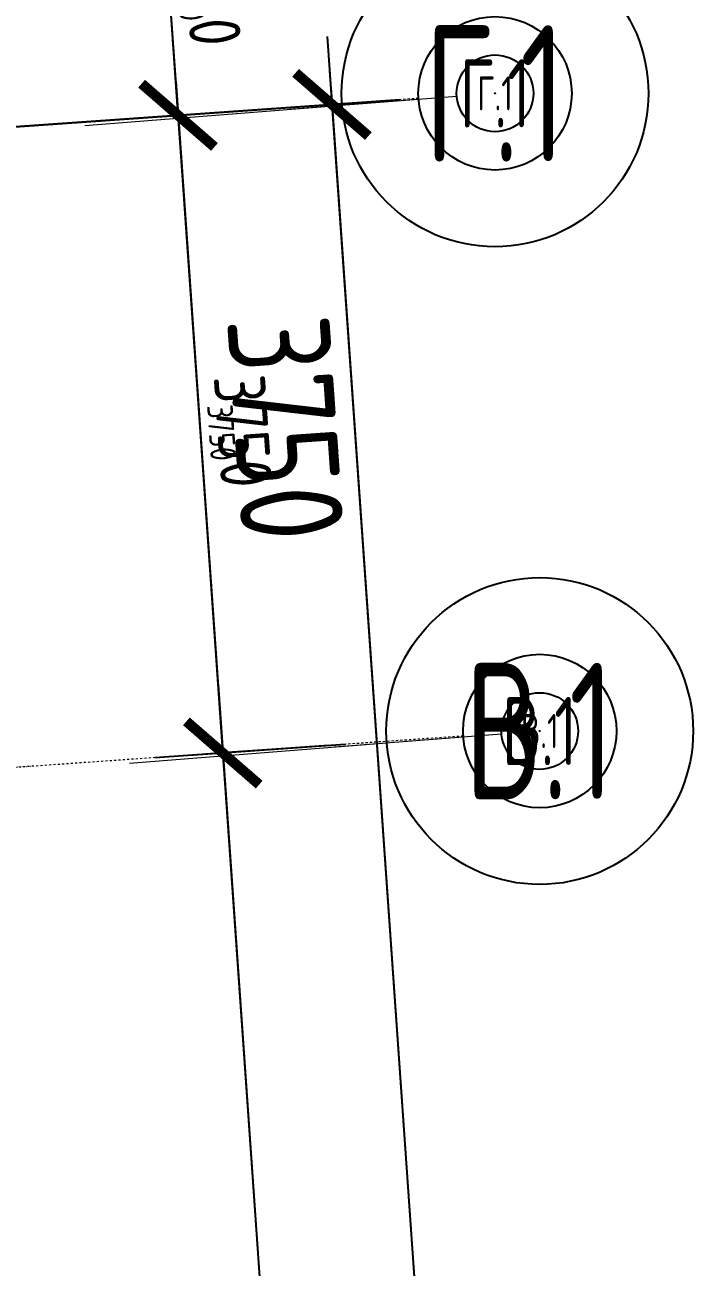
# Model space of a CAD drawing. Header units: millimetres. Extents: x -798 to 124478, y -405 to 121556.
# Drawn here: x 113852 to 117772, y 29799 to 37086 of the extents above; entities that cross this region are included whole.
import ezdxf
from ezdxf.enums import TextEntityAlignment as Align

# ---------------------------------------------------------------- set-up
doc = ezdxf.new("R2010")
doc.units = ezdxf.units.MM
doc.linetypes.add('CENTER', pattern=[2, 1.25, -0.25, 0.25, -0.25])
doc.linetypes.add('Strichpunkt', pattern=[25.4, 12.7, -6.35, 0, -6.35])
for name, color, linetype in [('1', 7, 'Continuous'), ('1 @ 0.1', 7, 'Continuous'), ('1 @ 0.15', 7, 'Continuous'), ('1 @ 0.2', 7, 'Continuous'), ('1 @ 100', 7, 'Continuous'), ('1 @ 200', 7, 'Continuous'), ('1 @ 50', 7, 'Continuous'), ('A-DIM', 4, 'Continuous'), ('A-DIM @ 0.1', 4, 'Continuous'), ('A-DIM @ 0.15', 4, 'Continuous'), ('A-DIM @ 0.2', 4, 'Continuous'), ('A-DIM @ 100', 4, 'Continuous'), ('A-DIM @ 200', 4, 'Continuous'), ('A-DIM @ 50', 4, 'Continuous')]:
    doc.layers.add(name, color=color, linetype=linetype)
doc.layers.add('A-AXES', color=40, linetype='CENTER', lineweight=5)
doc.styles.add('Arch-Dim', font='romans.shx', dxfattribs={"width": 0.75})
doc.dimstyles.new('Масштабируемый', dxfattribs={"dimscale": 100, "dimtxt": 3, "dimasz": 2, "dimexe": 2, "dimexo": 2, "dimgap": 1, "dimtad": 1, "dimdec": 0, "dimzin": 3, "dimdsep": 46, "dimtxsty": 'Arch-Dim', "dimblk": 'ARCHTICK', "dimcen": 2.5, "dimdle": 2, "dimazin": 2, "dimtfac": 0.75, "dimtdec": 0, "dimtmove": 1, "dimatfit": 0, "dimfxl": 1, "dimtolj": 1, "dimtzin": 0, "dimarcsym": 0})

# ---------------------------------------------------------------- blocks, each defined once
blk = doc.blocks.new('_ArchTick')
at = {"color": 0, "linetype": 'ByBlock', "const_width": 0.15}
blk.add_lwpolyline([(-0.5, -0.5), (0.5, 0.5)], dxfattribs=at)
blk = doc.blocks.new('*D416')
at = {"layer": 'A-DIM', "color": 0, "lineweight": -2, "ltscale": 50, "transparency": 16777216}
for p, q in [((2274071.4, -2395671.9), (2274043.4, -2395272.9)), ((2272193.7, -2395803.6), (2274470.4, -2395643.9)), ((2274071.4, -2395671.9), (2274169.4, -2397068.5)), ((2272291.6, -2397200.2), (2274568.4, -2397040.5)), ((2274169.4, -2397068.5), (2274197.3, -2397467.5))]:
    blk.add_line(p, q, dxfattribs=at)
at = {"layer": 'Defpoints', "color": 0, "ltscale": 50, "transparency": 16777216}
for p in [(2271794.6, -2395831.6), (2274169.4, -2397068.5), (2271892.6, -2397228.1)]:
    blk.add_point(p, dxfattribs=at)
at = {"layer": 'A-DIM', "color": 0, "lineweight": -2, "ltscale": 50, "transparency": 16777216, "xscale": 400, "yscale": 400, "zscale": 400}
for p, rotation in [((2274071.4, -2395671.9), 274.0117377911428), ((2274169.4, -2397068.5), 94.0117377911428)]:
    blk.add_blockref('_ArchTick', p, dxfattribs=dict(at, rotation=rotation))
at = {"layer": 'A-DIM', "color": 0, "ltscale": 50, "transparency": 16777216, "insert": (2274455, -2394590.5), "char_height": 600, "attachment_point": 5, "rotation": 274.01174, "style": 'Arch-Dim'}
blk.add_mtext('\\A1;1400', dxfattribs=at)
blk = doc.blocks.new('*D417')
at = {"layer": 'A-DIM', "color": 0, "lineweight": -2, "ltscale": 50, "transparency": 16777216}
for p, q in [((2271794.9, -2395831.5), (2274071.7, -2395671.9)), ((2274071.4, -2395671.6), (2274169.4, -2397068.8)), ((2271892.9, -2397228.1), (2274169.7, -2397068.4))]:
    blk.add_line(p, q, dxfattribs=at)
at = {"layer": 'Defpoints', "color": 0, "ltscale": 50, "transparency": 16777216}
for p in [(2271794.6, -2395831.6), (2274169.4, -2397068.5), (2271892.6, -2397228.1)]:
    blk.add_point(p, dxfattribs=at)
at = {"layer": 'A-DIM', "color": 0, "lineweight": -2, "ltscale": 50, "transparency": 16777216, "xscale": 0.3, "yscale": 0.3, "zscale": 0.3}
for p, rotation in [((2274071.4, -2395671.9), 94.0117377911428), ((2274169.4, -2397068.5), 274.0117377911428)]:
    blk.add_blockref('_ArchTick', p, dxfattribs=dict(at, rotation=rotation))
at = {"layer": 'A-DIM', "color": 0, "ltscale": 50, "transparency": 16777216, "insert": (2274120.8, -2396370.1), "char_height": 0.45, "attachment_point": 5, "rotation": 274.01174, "style": 'Arch-Dim'}
blk.add_mtext('\\A1;1400', dxfattribs=at)
blk = doc.blocks.new('*D418')
at = {"layer": 'A-DIM', "color": 0, "lineweight": -2, "ltscale": 50, "transparency": 16777216}
for p, q in [((2274064.4, -2395572.1), (2274176.4, -2397168.2)), ((2271894.4, -2395824.6), (2274171.2, -2395664.9)), ((2271992.3, -2397221.1), (2274269.1, -2397061.5))]:
    blk.add_line(p, q, dxfattribs=at)
at = {"layer": 'Defpoints', "color": 0, "ltscale": 50, "transparency": 16777216}
for p in [(2271794.6, -2395831.6), (2274169.4, -2397068.5), (2271892.6, -2397228.1)]:
    blk.add_point(p, dxfattribs=at)
at = {"layer": 'A-DIM', "color": 0, "lineweight": -2, "ltscale": 50, "transparency": 16777216, "xscale": 100, "yscale": 100, "zscale": 100}
for p, rotation in [((2274071.4, -2395671.9), 94.0117377911428), ((2274169.4, -2397068.5), 274.0117377911428)]:
    blk.add_blockref('_ArchTick', p, dxfattribs=dict(at, rotation=rotation))
at = {"layer": 'A-DIM', "color": 0, "ltscale": 50, "transparency": 16777216, "insert": (2274245.1, -2396361.4), "char_height": 150, "attachment_point": 5, "rotation": 274.01174, "style": 'Arch-Dim'}
blk.add_mtext('\\A1;1400', dxfattribs=at)
blk = doc.blocks.new('*D420')
at = {"layer": 'A-DIM', "color": 0, "lineweight": -2, "ltscale": 50, "transparency": 16777216}
for p, q in [((2274057.4, -2395472.4), (2274183.4, -2397268)), ((2271994.2, -2395817.6), (2274270.9, -2395657.9)), ((2272092.1, -2397214.1), (2274368.9, -2397054.5))]:
    blk.add_line(p, q, dxfattribs=at)
at = {"layer": 'Defpoints', "color": 0, "ltscale": 50, "transparency": 16777216}
for p in [(2271794.6, -2395831.6), (2274169.4, -2397068.5), (2271892.6, -2397228.1)]:
    blk.add_point(p, dxfattribs=at)
at = {"layer": 'A-DIM', "color": 0, "lineweight": -2, "ltscale": 50, "transparency": 16777216, "xscale": 200, "yscale": 200, "zscale": 200}
for p, rotation in [((2274071.4, -2395671.9), 94.0117377911428), ((2274169.4, -2397068.5), 274.0117377911428)]:
    blk.add_blockref('_ArchTick', p, dxfattribs=dict(at, rotation=rotation))
at = {"layer": 'A-DIM', "color": 0, "ltscale": 50, "transparency": 16777216, "insert": (2274369.8, -2396352.7), "char_height": 300, "attachment_point": 5, "rotation": 274.01174, "style": 'Arch-Dim'}
blk.add_mtext('\\A1;1400', dxfattribs=at)
blk = doc.blocks.new('*D421')
at = {"layer": 'A-DIM', "color": 0, "lineweight": -2, "ltscale": 50, "transparency": 16777216}
for p, q in [((2273956.3, -2394625.7), (2273956.2, -2394623.7)), ((2274120.4, -2396370.2), (2273956.3, -2394625.7)), ((2271795, -2395831.5), (2274071.8, -2395671.9)), ((2274071.4, -2395671.9), (2274071.4, -2395671.5)), ((2274071.4, -2395671.9), (2274169.4, -2397068.5)), ((2274071.4, -2395671.9), (2274169.4, -2397068.5)), ((2271893, -2397228.1), (2274169.8, -2397068.4)), ((2274169.4, -2397068.5), (2274169.4, -2397068.9))]:
    blk.add_line(p, q, dxfattribs=at)
at = {"layer": 'Defpoints', "color": 0, "ltscale": 50, "transparency": 16777216}
for p in [(2271794.6, -2395831.6), (2274169.4, -2397068.5), (2271892.6, -2397228.1)]:
    blk.add_point(p, dxfattribs=at)
at = {"layer": 'A-DIM', "color": 0, "lineweight": -2, "ltscale": 50, "transparency": 16777216, "xscale": 0.4, "yscale": 0.4, "zscale": 0.4}
for p, rotation in [((2274071.4, -2395671.9), 274.0117377911428), ((2274169.4, -2397068.5), 94.0117377911428)]:
    blk.add_blockref('_ArchTick', p, dxfattribs=dict(at, rotation=rotation))
at = {"layer": 'A-DIM', "color": 0, "ltscale": 50, "transparency": 16777216, "insert": (2273956.7, -2394624.7), "char_height": 0.6, "attachment_point": 5, "rotation": 274.01174, "style": 'Arch-Dim'}
blk.add_mtext('\\A1;1400', dxfattribs=at)
blk = doc.blocks.new('*D422')
at = {"layer": 'A-DIM', "color": 0, "lineweight": -2, "ltscale": 50, "transparency": 16777216}
for p, q in [((2273956.3, -2394625.6), (2273956.2, -2394624.6)), ((2274120.4, -2396370.2), (2273956.3, -2394625.6)), ((2271794.8, -2395831.6), (2274071.6, -2395671.9)), ((2274071.4, -2395671.9), (2274071.4, -2395671.7)), ((2274071.4, -2395671.9), (2274169.4, -2397068.5)), ((2274071.4, -2395671.9), (2274169.4, -2397068.5)), ((2271892.8, -2397228.1), (2274169.6, -2397068.4)), ((2274169.4, -2397068.5), (2274169.4, -2397068.7))]:
    blk.add_line(p, q, dxfattribs=at)
at = {"layer": 'Defpoints', "color": 0, "ltscale": 50, "transparency": 16777216}
for p in [(2271794.6, -2395831.6), (2274169.4, -2397068.5), (2271892.6, -2397228.1)]:
    blk.add_point(p, dxfattribs=at)
at = {"layer": 'A-DIM', "color": 0, "lineweight": -2, "ltscale": 50, "transparency": 16777216, "xscale": 0.2, "yscale": 0.2, "zscale": 0.2}
for p, rotation in [((2274071.4, -2395671.9), 274.0117377911428), ((2274169.4, -2397068.5), 94.0117377911428)]:
    blk.add_blockref('_ArchTick', p, dxfattribs=dict(at, rotation=rotation))
at = {"layer": 'A-DIM', "color": 0, "ltscale": 50, "transparency": 16777216, "insert": (2273956.5, -2394625.1), "char_height": 0.3, "attachment_point": 5, "rotation": 274.01174, "style": 'Arch-Dim'}
blk.add_mtext('\\A1;1400', dxfattribs=at)
blk = doc.blocks.new('*D423')
at = {"layer": 'A-DIM', "color": 0, "lineweight": -2, "ltscale": 50, "transparency": 16777216}
for p, q in [((2274141.8, -2396669.4), (2274460.1, -2401208.3)), ((2272292, -2397200.1), (2274568.8, -2397040.4)), ((2274753.1, -2400786.7), (2274033.1, -2400837.2))]:
    blk.add_line(p, q, dxfattribs=at)
at = {"layer": 'Defpoints', "color": 0, "ltscale": 50, "transparency": 16777216}
for p in [(2271893, -2397228.1), (2275152.2, -2400758.7), (2274432.1, -2400809.2)]:
    blk.add_point(p, dxfattribs=at)
at = {"layer": 'A-DIM', "color": 0, "lineweight": -2, "ltscale": 50, "transparency": 16777216, "xscale": 400, "yscale": 400, "zscale": 400}
for p, rotation in [((2274169.8, -2397068.4), 94.01173778979934), ((2274432.1, -2400809.2), 274.0117377897993)]:
    blk.add_blockref('_ArchTick', p, dxfattribs=dict(at, rotation=rotation))
at = {"layer": 'A-DIM', "color": 0, "ltscale": 50, "transparency": 16777216, "insert": (2274799.7, -2398903.9), "char_height": 600, "attachment_point": 5, "rotation": 274.01174, "style": 'Arch-Dim'}
blk.add_mtext('\\A1;3750', dxfattribs=at)
blk = doc.blocks.new('*D424')
at = {"layer": 'A-DIM', "color": 0, "lineweight": -2, "ltscale": 50, "transparency": 16777216}
for p, q in [((2271893.3, -2397228.1), (2274170.1, -2397068.4)), ((2274169.7, -2397068.1), (2274432.1, -2400809.5)), ((2275151.9, -2400758.8), (2274431.8, -2400809.3))]:
    blk.add_line(p, q, dxfattribs=at)
at = {"layer": 'Defpoints', "color": 0, "ltscale": 50, "transparency": 16777216}
for p in [(2271893, -2397228.1), (2275152.2, -2400758.7), (2274432.1, -2400809.2)]:
    blk.add_point(p, dxfattribs=at)
at = {"layer": 'A-DIM', "color": 0, "lineweight": -2, "ltscale": 50, "transparency": 16777216, "xscale": 0.3, "yscale": 0.3, "zscale": 0.3}
for p, rotation in [((2274169.8, -2397068.4), 94.01173778979934), ((2274432.1, -2400809.2), 274.0117377897993)]:
    blk.add_blockref('_ArchTick', p, dxfattribs=dict(at, rotation=rotation))
at = {"layer": 'A-DIM', "color": 0, "ltscale": 50, "transparency": 16777216, "insert": (2274301.3, -2398938.8), "char_height": 0.45, "attachment_point": 5, "rotation": 274.01174, "style": 'Arch-Dim'}
blk.add_mtext('\\A1;3750', dxfattribs=at)
blk = doc.blocks.new('*D425')
at = {"layer": 'A-DIM', "color": 0, "lineweight": -2, "ltscale": 50, "transparency": 16777216}
for p, q in [((2274162.8, -2396968.7), (2274439.1, -2400909)), ((2271992.7, -2397221.1), (2274269.5, -2397061.4)), ((2275052.4, -2400765.7), (2274332.4, -2400816.2))]:
    blk.add_line(p, q, dxfattribs=at)
at = {"layer": 'Defpoints', "color": 0, "ltscale": 50, "transparency": 16777216}
for p in [(2271893, -2397228.1), (2275152.2, -2400758.7), (2274432.1, -2400809.2)]:
    blk.add_point(p, dxfattribs=at)
at = {"layer": 'A-DIM', "color": 0, "lineweight": -2, "ltscale": 50, "transparency": 16777216, "xscale": 100, "yscale": 100, "zscale": 100}
for p, rotation in [((2274169.8, -2397068.4), 94.01173778979934), ((2274432.1, -2400809.2), 274.0117377897993)]:
    blk.add_blockref('_ArchTick', p, dxfattribs=dict(at, rotation=rotation))
at = {"layer": 'A-DIM', "color": 0, "ltscale": 50, "transparency": 16777216, "insert": (2274425.6, -2398930.1), "char_height": 150, "attachment_point": 5, "rotation": 274.01174, "style": 'Arch-Dim'}
blk.add_mtext('\\A1;3750', dxfattribs=at)
blk = doc.blocks.new('*D427')
at = {"layer": 'A-DIM', "color": 0, "lineweight": -2, "ltscale": 50, "transparency": 16777216}
for p, q in [((2274155.8, -2396868.9), (2274446.1, -2401008.8)), ((2272092.5, -2397214.1), (2274369.3, -2397054.4)), ((2274952.6, -2400772.7), (2274232.6, -2400823.2))]:
    blk.add_line(p, q, dxfattribs=at)
at = {"layer": 'Defpoints', "color": 0, "ltscale": 50, "transparency": 16777216}
for p in [(2271893, -2397228.1), (2275152.2, -2400758.7), (2274432.1, -2400809.2)]:
    blk.add_point(p, dxfattribs=at)
at = {"layer": 'A-DIM', "color": 0, "lineweight": -2, "ltscale": 50, "transparency": 16777216, "xscale": 200, "yscale": 200, "zscale": 200}
for p, rotation in [((2274169.8, -2397068.4), 94.01173778979934), ((2274432.1, -2400809.2), 274.0117377897993)]:
    blk.add_blockref('_ArchTick', p, dxfattribs=dict(at, rotation=rotation))
at = {"layer": 'A-DIM', "color": 0, "ltscale": 50, "transparency": 16777216, "insert": (2274550.3, -2398921.3), "char_height": 300, "attachment_point": 5, "rotation": 274.01174, "style": 'Arch-Dim'}
blk.add_mtext('\\A1;3750', dxfattribs=at)
blk = doc.blocks.new('*D428')
at = {"layer": 'A-DIM', "color": 0, "lineweight": -2, "ltscale": 50, "transparency": 16777216}
for p, q in [((2271893.4, -2397228.1), (2274170.2, -2397068.4)), ((2274169.7, -2397068), (2274432.1, -2400809.6)), ((2275151.8, -2400758.8), (2274431.7, -2400809.3))]:
    blk.add_line(p, q, dxfattribs=at)
at = {"layer": 'Defpoints', "color": 0, "ltscale": 50, "transparency": 16777216}
for p in [(2271893, -2397228.1), (2275152.2, -2400758.7), (2274432.1, -2400809.2)]:
    blk.add_point(p, dxfattribs=at)
at = {"layer": 'A-DIM', "color": 0, "lineweight": -2, "ltscale": 50, "transparency": 16777216, "xscale": 0.4, "yscale": 0.4, "zscale": 0.4}
for p, rotation in [((2274169.8, -2397068.4), 94.01173778979934), ((2274432.1, -2400809.2), 274.0117377897993)]:
    blk.add_blockref('_ArchTick', p, dxfattribs=dict(at, rotation=rotation))
at = {"layer": 'A-DIM', "color": 0, "ltscale": 50, "transparency": 16777216, "insert": (2274301.4, -2398938.8), "char_height": 0.6, "attachment_point": 5, "rotation": 274.01174, "style": 'Arch-Dim'}
blk.add_mtext('\\A1;3750', dxfattribs=at)
blk = doc.blocks.new('*D429')
at = {"layer": 'A-DIM', "color": 0, "lineweight": -2, "ltscale": 50, "transparency": 16777216}
for p, q in [((2271893.2, -2397228.1), (2274170, -2397068.4)), ((2274169.7, -2397068.2), (2274432.1, -2400809.4)), ((2275152, -2400758.8), (2274431.9, -2400809.3))]:
    blk.add_line(p, q, dxfattribs=at)
at = {"layer": 'Defpoints', "color": 0, "ltscale": 50, "transparency": 16777216}
for p in [(2271893, -2397228.1), (2275152.2, -2400758.7), (2274432.1, -2400809.2)]:
    blk.add_point(p, dxfattribs=at)
at = {"layer": 'A-DIM', "color": 0, "lineweight": -2, "ltscale": 50, "transparency": 16777216, "xscale": 0.2, "yscale": 0.2, "zscale": 0.2}
for p, rotation in [((2274169.8, -2397068.4), 94.01173778979934), ((2274432.1, -2400809.2), 274.0117377897993)]:
    blk.add_blockref('_ArchTick', p, dxfattribs=dict(at, rotation=rotation))
at = {"layer": 'A-DIM', "color": 0, "ltscale": 50, "transparency": 16777216, "insert": (2274301.2, -2398938.8), "char_height": 0.3, "attachment_point": 5, "rotation": 274.01174, "style": 'Arch-Dim'}
blk.add_mtext('\\A1;3750', dxfattribs=at)
blk = doc.blocks.new('*D430')
at = {"layer": 'A-DIM', "color": 0, "lineweight": -2, "ltscale": 50, "transparency": 16777216}
for p, q in [((2274404.1, -2400410.2), (2275026.8, -2409288.4)), ((2274753.1, -2400786.7), (2274033.1, -2400837.2)), ((2274193, -2408945.9), (2275397.8, -2408861.4))]:
    blk.add_line(p, q, dxfattribs=at)
at = {"layer": 'Defpoints', "color": 0, "ltscale": 50, "transparency": 16777216}
for p in [(2275152.2, -2400758.7), (2274998.8, -2408889.4), (2273793.9, -2408973.9)]:
    blk.add_point(p, dxfattribs=at)
at = {"layer": 'A-DIM', "color": 0, "lineweight": -2, "ltscale": 50, "transparency": 16777216, "xscale": 400, "yscale": 400, "zscale": 400}
for p, rotation in [((2274432.1, -2400809.2), 94.01173778979934), ((2274998.8, -2408889.4), 274.0117377897993)]:
    blk.add_blockref('_ArchTick', p, dxfattribs=dict(at, rotation=rotation))
at = {"layer": 'A-DIM', "color": 0, "ltscale": 50, "transparency": 16777216, "insert": (2275214.2, -2404814.3), "char_height": 600, "attachment_point": 5, "rotation": 274.01174, "style": 'Arch-Dim'}
blk.add_mtext('\\A1;8100', dxfattribs=at)
blk = doc.blocks.new('*D431')
at = {"layer": 'A-DIM', "color": 0, "lineweight": -2, "ltscale": 50, "transparency": 16777216}
for p, q in [((2275151.9, -2400758.8), (2274431.8, -2400809.3)), ((2274432.1, -2400808.9), (2274998.8, -2408889.7)), ((2273794.2, -2408973.9), (2274999.1, -2408889.4))]:
    blk.add_line(p, q, dxfattribs=at)
at = {"layer": 'Defpoints', "color": 0, "ltscale": 50, "transparency": 16777216}
for p in [(2275152.2, -2400758.7), (2274998.8, -2408889.4), (2273793.9, -2408973.9)]:
    blk.add_point(p, dxfattribs=at)
at = {"layer": 'A-DIM', "color": 0, "lineweight": -2, "ltscale": 50, "transparency": 16777216, "xscale": 0.3, "yscale": 0.3, "zscale": 0.3}
for p, rotation in [((2274432.1, -2400809.2), 94.01173778979934), ((2274998.8, -2408889.4), 274.0117377897993)]:
    blk.add_blockref('_ArchTick', p, dxfattribs=dict(at, rotation=rotation))
at = {"layer": 'A-DIM', "color": 0, "ltscale": 50, "transparency": 16777216, "insert": (2274715.8, -2404849.3), "char_height": 0.45, "attachment_point": 5, "rotation": 274.01174, "style": 'Arch-Dim'}
blk.add_mtext('\\A1;8100', dxfattribs=at)
blk = doc.blocks.new('*D432')
at = {"layer": 'A-DIM', "color": 0, "lineweight": -2, "ltscale": 50, "transparency": 16777216}
for p, q in [((2275052.4, -2400765.7), (2274332.4, -2400816.2)), ((2274425.1, -2400709.5), (2275005.8, -2408989.2)), ((2273893.7, -2408966.9), (2275098.6, -2408882.4))]:
    blk.add_line(p, q, dxfattribs=at)
at = {"layer": 'Defpoints', "color": 0, "ltscale": 50, "transparency": 16777216}
for p in [(2275152.2, -2400758.7), (2274998.8, -2408889.4), (2273793.9, -2408973.9)]:
    blk.add_point(p, dxfattribs=at)
at = {"layer": 'A-DIM', "color": 0, "lineweight": -2, "ltscale": 50, "transparency": 16777216, "xscale": 100, "yscale": 100, "zscale": 100}
for p, rotation in [((2274432.1, -2400809.2), 94.01173778979934), ((2274998.8, -2408889.4), 274.0117377897993)]:
    blk.add_blockref('_ArchTick', p, dxfattribs=dict(at, rotation=rotation))
at = {"layer": 'A-DIM', "color": 0, "ltscale": 50, "transparency": 16777216, "insert": (2274840.2, -2404840.6), "char_height": 150, "attachment_point": 5, "rotation": 274.01174, "style": 'Arch-Dim'}
blk.add_mtext('\\A1;8100', dxfattribs=at)
blk = doc.blocks.new('*D434')
at = {"layer": 'A-DIM', "color": 0, "lineweight": -2, "ltscale": 50, "transparency": 16777216}
for p, q in [((2274418.1, -2400609.7), (2275012.8, -2409088.9)), ((2274952.6, -2400772.7), (2274232.6, -2400823.2)), ((2273993.5, -2408959.9), (2275198.3, -2408875.4))]:
    blk.add_line(p, q, dxfattribs=at)
at = {"layer": 'Defpoints', "color": 0, "ltscale": 50, "transparency": 16777216}
for p in [(2275152.2, -2400758.7), (2274998.8, -2408889.4), (2273793.9, -2408973.9)]:
    blk.add_point(p, dxfattribs=at)
at = {"layer": 'A-DIM', "color": 0, "lineweight": -2, "ltscale": 50, "transparency": 16777216, "xscale": 200, "yscale": 200, "zscale": 200}
for p, rotation in [((2274432.1, -2400809.2), 94.01173778979934), ((2274998.8, -2408889.4), 274.0117377897993)]:
    blk.add_blockref('_ArchTick', p, dxfattribs=dict(at, rotation=rotation))
at = {"layer": 'A-DIM', "color": 0, "ltscale": 50, "transparency": 16777216, "insert": (2274964.8, -2404831.8), "char_height": 300, "attachment_point": 5, "rotation": 274.01174, "style": 'Arch-Dim'}
blk.add_mtext('\\A1;8100', dxfattribs=at)
blk = doc.blocks.new('*D435')
at = {"layer": 'A-DIM', "color": 0, "lineweight": -2, "ltscale": 50, "transparency": 16777216}
for p, q in [((2275151.8, -2400758.8), (2274431.7, -2400809.3)), ((2274432.1, -2400808.8), (2274998.8, -2408889.8)), ((2273794.3, -2408973.9), (2274999.2, -2408889.4))]:
    blk.add_line(p, q, dxfattribs=at)
at = {"layer": 'Defpoints', "color": 0, "ltscale": 50, "transparency": 16777216}
for p in [(2275152.2, -2400758.7), (2274998.8, -2408889.4), (2273793.9, -2408973.9)]:
    blk.add_point(p, dxfattribs=at)
at = {"layer": 'A-DIM', "color": 0, "lineweight": -2, "ltscale": 50, "transparency": 16777216, "xscale": 0.4, "yscale": 0.4, "zscale": 0.4}
for p, rotation in [((2274432.1, -2400809.2), 94.01173778979934), ((2274998.8, -2408889.4), 274.0117377897993)]:
    blk.add_blockref('_ArchTick', p, dxfattribs=dict(at, rotation=rotation))
at = {"layer": 'A-DIM', "color": 0, "ltscale": 50, "transparency": 16777216, "insert": (2274716, -2404849.3), "char_height": 0.6, "attachment_point": 5, "rotation": 274.01174, "style": 'Arch-Dim'}
blk.add_mtext('\\A1;8100', dxfattribs=at)
blk = doc.blocks.new('*D436')
at = {"layer": 'A-DIM', "color": 0, "lineweight": -2, "ltscale": 50, "transparency": 16777216}
for p, q in [((2275152, -2400758.8), (2274431.9, -2400809.3)), ((2274432.1, -2400809), (2274998.8, -2408889.6)), ((2273794.1, -2408973.9), (2274999, -2408889.4))]:
    blk.add_line(p, q, dxfattribs=at)
at = {"layer": 'Defpoints', "color": 0, "ltscale": 50, "transparency": 16777216}
for p in [(2275152.2, -2400758.7), (2274998.8, -2408889.4), (2273793.9, -2408973.9)]:
    blk.add_point(p, dxfattribs=at)
at = {"layer": 'A-DIM', "color": 0, "lineweight": -2, "ltscale": 50, "transparency": 16777216, "xscale": 0.2, "yscale": 0.2, "zscale": 0.2}
for p, rotation in [((2274432.1, -2400809.2), 94.01173778979934), ((2274998.8, -2408889.4), 274.0117377897993)]:
    blk.add_blockref('_ArchTick', p, dxfattribs=dict(at, rotation=rotation))
at = {"layer": 'A-DIM', "color": 0, "ltscale": 50, "transparency": 16777216, "insert": (2274715.7, -2404849.3), "char_height": 0.3, "attachment_point": 5, "rotation": 274.01174, "style": 'Arch-Dim'}
blk.add_mtext('\\A1;8100', dxfattribs=at)
blk = doc.blocks.new('*U88')
at = {"color": 4, "lineweight": 9}
blk.add_line((-4.486, -0.355), (-12.032, -0.953), dxfattribs=at)
at = {"color": 5, "linetype": 'Continuous', "lineweight": 25}
blk.add_circle((0, 0), 4.5, dxfattribs=at)
at = {"color": 5, "linetype": 'Continuous', "lineweight": 25, "style": 'Arch-Dim', "width": 0.65}
blk.add_attdef('Ось', text='', height=4, dxfattribs=at).set_placement((0, 0), align=Align.MIDDLE)
blk = doc.blocks.new('*U873')
at = {"layer": '1 @ 0.1', "transparency": 33554687, "xscale": 0.1, "yscale": 0.1, "zscale": 0.1}
blk.add_blockref('*U88', (2276291.5, -2400680.4), dxfattribs=at).add_auto_attribs({'Ось': 'В.1'})
at = {"layer": '1 @ 0.15', "transparency": 33554687, "xscale": 0.15, "yscale": 0.15, "zscale": 0.15}
blk.add_blockref('*U88', (2276291.5, -2400680.4), dxfattribs=at).add_auto_attribs({'Ось': 'В.1'})
at = {"layer": '1 @ 0.2', "transparency": 33554687, "xscale": 0.2, "yscale": 0.2, "zscale": 0.2}
blk.add_blockref('*U88', (2276291.5, -2400680.4), dxfattribs=at).add_auto_attribs({'Ось': 'В.1'})
at = {"layer": '1 @ 100', "transparency": 33554687, "xscale": 100, "yscale": 100, "zscale": 100}
blk.add_blockref('*U88', (2276291.5, -2400680.4), dxfattribs=at).add_auto_attribs({'Ось': 'В.1'})
at = {"layer": '1 @ 200', "transparency": 33554687, "xscale": 200, "yscale": 200, "zscale": 200}
blk.add_blockref('*U88', (2276291.5, -2400680.4), dxfattribs=at).add_auto_attribs({'Ось': 'В.1'})
at = {"layer": '1 @ 50', "transparency": 33554687, "xscale": 50, "yscale": 50, "zscale": 50}
blk.add_blockref('*U88', (2276291.5, -2400680.4), dxfattribs=at).add_auto_attribs({'Ось': 'В.1'})
blk = doc.blocks.new('*U874')
at = {"layer": '1 @ 0.1', "transparency": 33554687, "xscale": 0.1, "yscale": 0.1, "zscale": 0.1}
blk.add_blockref('*U88', (2276029.2, -2396939.6), dxfattribs=at).add_auto_attribs({'Ось': 'Г.1'})
at = {"layer": '1 @ 0.15', "transparency": 33554687, "xscale": 0.15, "yscale": 0.15, "zscale": 0.15}
blk.add_blockref('*U88', (2276029.2, -2396939.6), dxfattribs=at).add_auto_attribs({'Ось': 'Г.1'})
at = {"layer": '1 @ 0.2', "transparency": 33554687, "xscale": 0.2, "yscale": 0.2, "zscale": 0.2}
blk.add_blockref('*U88', (2276029.2, -2396939.6), dxfattribs=at).add_auto_attribs({'Ось': 'Г.1'})
at = {"layer": '1 @ 100', "transparency": 33554687, "xscale": 100, "yscale": 100, "zscale": 100}
blk.add_blockref('*U88', (2276029.2, -2396939.6), dxfattribs=at).add_auto_attribs({'Ось': 'Г.1'})
at = {"layer": '1 @ 200', "transparency": 33554687, "xscale": 200, "yscale": 200, "zscale": 200}
blk.add_blockref('*U88', (2276029.2, -2396939.6), dxfattribs=at).add_auto_attribs({'Ось': 'Г.1'})
at = {"layer": '1 @ 50', "transparency": 33554687, "xscale": 50, "yscale": 50, "zscale": 50}
blk.add_blockref('*U88', (2276029.2, -2396939.6), dxfattribs=at).add_auto_attribs({'Ось': 'Г.1'})
blk = doc.blocks.new('*D458')
at = {"layer": 'A-DIM', "color": 0, "lineweight": -2, "ltscale": 50, "transparency": 16777216}
for p, q in [((2275058.7, -2396805.2), (2276384.8, -2415714.2)), ((2271399.8, -2397262.3), (2275272.2, -2396990.7)), ((2272697.9, -2415772.2), (2276570.3, -2415500.7))]:
    blk.add_line(p, q, dxfattribs=at)
at = {"layer": 'Defpoints', "color": 0, "ltscale": 50, "transparency": 16777216}
for p in [(2271200.2, -2397276.3), (2276370.8, -2415514.6), (2272498.4, -2415786.2)]:
    blk.add_point(p, dxfattribs=at)
at = {"layer": 'A-DIM', "color": 0, "lineweight": -2, "ltscale": 50, "transparency": 16777216, "xscale": 200, "yscale": 200, "zscale": 200}
for p, rotation in [((2275072.7, -2397004.7), 94.01162329373588), ((2276370.8, -2415514.6), 274.0116232937359)]:
    blk.add_blockref('_ArchTick', p, dxfattribs=dict(at, rotation=rotation))
at = {"layer": 'A-DIM', "color": 0, "ltscale": 50, "transparency": 16777216, "insert": (2275971.2, -2406242.2), "char_height": 300, "attachment_point": 5, "rotation": 274.01162, "style": 'Arch-Dim'}
blk.add_mtext('\\A1;18555', dxfattribs=at)
blk = doc.blocks.new('*D459')
at = {"layer": 'A-DIM', "color": 0, "lineweight": -2, "ltscale": 50, "transparency": 16777216}
for p, q in [((2275044.7, -2396605.7), (2276398.8, -2415913.7)), ((2271599.3, -2397248.3), (2275471.7, -2396976.7)), ((2272897.4, -2415758.2), (2276769.8, -2415486.7))]:
    blk.add_line(p, q, dxfattribs=at)
at = {"layer": 'Defpoints', "color": 0, "ltscale": 50, "transparency": 16777216}
for p in [(2271200.2, -2397276.3), (2276370.8, -2415514.6), (2272498.4, -2415786.2)]:
    blk.add_point(p, dxfattribs=at)
at = {"layer": 'A-DIM', "color": 0, "lineweight": -2, "ltscale": 50, "transparency": 16777216, "xscale": 400, "yscale": 400, "zscale": 400}
for p, rotation in [((2275072.7, -2397004.7), 94.01162329373588), ((2276370.8, -2415514.6), 274.0116232937359)]:
    blk.add_blockref('_ArchTick', p, dxfattribs=dict(at, rotation=rotation))
at = {"layer": 'A-DIM', "color": 0, "ltscale": 50, "transparency": 16777216, "insert": (2276220.5, -2406224.7), "char_height": 600, "attachment_point": 5, "rotation": 274.01162, "style": 'Arch-Dim'}
blk.add_mtext('\\A1;18555', dxfattribs=at)
blk = doc.blocks.new('*D460')
at = {"layer": 'A-DIM', "color": 0, "lineweight": -2, "ltscale": 50, "transparency": 16777216}
for p, q in [((2271200.5, -2397276.3), (2275073, -2397004.7)), ((2275072.7, -2397004.4), (2276370.8, -2415514.9)), ((2272498.7, -2415786.2), (2276371.1, -2415514.6))]:
    blk.add_line(p, q, dxfattribs=at)
at = {"layer": 'Defpoints', "color": 0, "ltscale": 50, "transparency": 16777216}
for p in [(2271200.2, -2397276.3), (2276370.8, -2415514.6), (2272498.4, -2415786.2)]:
    blk.add_point(p, dxfattribs=at)
at = {"layer": 'A-DIM', "color": 0, "lineweight": -2, "ltscale": 50, "transparency": 16777216, "xscale": 0.3, "yscale": 0.3, "zscale": 0.3}
for p, rotation in [((2275072.7, -2397004.7), 94.01162329373588), ((2276370.8, -2415514.6), 274.0116232937359)]:
    blk.add_blockref('_ArchTick', p, dxfattribs=dict(at, rotation=rotation))
at = {"layer": 'A-DIM', "color": 0, "ltscale": 50, "transparency": 16777216, "insert": (2275722.1, -2406259.7), "char_height": 0.45, "attachment_point": 5, "rotation": 274.01162, "style": 'Arch-Dim'}
blk.add_mtext('\\A1;18555', dxfattribs=at)
blk = doc.blocks.new('*D461')
at = {"layer": 'A-DIM', "color": 0, "lineweight": -2, "ltscale": 50, "transparency": 16777216}
for p, q in [((2275065.7, -2396905), (2276377.8, -2415614.4)), ((2271300, -2397269.3), (2275172.5, -2396997.7)), ((2272598.1, -2415779.2), (2276470.6, -2415507.7))]:
    blk.add_line(p, q, dxfattribs=at)
at = {"layer": 'Defpoints', "color": 0, "ltscale": 50, "transparency": 16777216}
for p in [(2271200.2, -2397276.3), (2276370.8, -2415514.6), (2272498.4, -2415786.2)]:
    blk.add_point(p, dxfattribs=at)
at = {"layer": 'A-DIM', "color": 0, "lineweight": -2, "ltscale": 50, "transparency": 16777216, "xscale": 100, "yscale": 100, "zscale": 100}
for p, rotation in [((2275072.7, -2397004.7), 94.01162329373588), ((2276370.8, -2415514.6), 274.0116232937359)]:
    blk.add_blockref('_ArchTick', p, dxfattribs=dict(at, rotation=rotation))
at = {"layer": 'A-DIM', "color": 0, "ltscale": 50, "transparency": 16777216, "insert": (2275846.5, -2406250.9), "char_height": 150, "attachment_point": 5, "rotation": 274.01162, "style": 'Arch-Dim'}
blk.add_mtext('\\A1;18555', dxfattribs=at)
blk = doc.blocks.new('*D463')
at = {"layer": 'A-DIM', "color": 0, "lineweight": -2, "ltscale": 50, "transparency": 16777216}
for p, q in [((2271200.6, -2397276.3), (2275073.1, -2397004.7)), ((2275072.7, -2397004.3), (2276370.9, -2415515)), ((2272498.8, -2415786.2), (2276371.2, -2415514.6))]:
    blk.add_line(p, q, dxfattribs=at)
at = {"layer": 'Defpoints', "color": 0, "ltscale": 50, "transparency": 16777216}
for p in [(2271200.2, -2397276.3), (2276370.8, -2415514.6), (2272498.4, -2415786.2)]:
    blk.add_point(p, dxfattribs=at)
at = {"layer": 'A-DIM', "color": 0, "lineweight": -2, "ltscale": 50, "transparency": 16777216, "xscale": 0.4, "yscale": 0.4, "zscale": 0.4}
for p, rotation in [((2275072.7, -2397004.7), 94.01162329373588), ((2276370.8, -2415514.6), 274.0116232937359)]:
    blk.add_blockref('_ArchTick', p, dxfattribs=dict(at, rotation=rotation))
at = {"layer": 'A-DIM', "color": 0, "ltscale": 50, "transparency": 16777216, "insert": (2275722.3, -2406259.6), "char_height": 0.6, "attachment_point": 5, "rotation": 274.01162, "style": 'Arch-Dim'}
blk.add_mtext('\\A1;18555', dxfattribs=at)
blk = doc.blocks.new('*D464')
at = {"layer": 'A-DIM', "color": 0, "lineweight": -2, "ltscale": 50, "transparency": 16777216}
for p, q in [((2271200.4, -2397276.3), (2275072.9, -2397004.7)), ((2275072.7, -2397004.5), (2276370.8, -2415514.8)), ((2272498.6, -2415786.2), (2276371, -2415514.6))]:
    blk.add_line(p, q, dxfattribs=at)
at = {"layer": 'Defpoints', "color": 0, "ltscale": 50, "transparency": 16777216}
for p in [(2271200.2, -2397276.3), (2276370.8, -2415514.6), (2272498.4, -2415786.2)]:
    blk.add_point(p, dxfattribs=at)
at = {"layer": 'A-DIM', "color": 0, "lineweight": -2, "ltscale": 50, "transparency": 16777216, "xscale": 0.2, "yscale": 0.2, "zscale": 0.2}
for p, rotation in [((2275072.7, -2397004.7), 94.01162329373588), ((2276370.8, -2415514.6), 274.0116232937359)]:
    blk.add_blockref('_ArchTick', p, dxfattribs=dict(at, rotation=rotation))
at = {"layer": 'A-DIM', "color": 0, "ltscale": 50, "transparency": 16777216, "insert": (2275722, -2406259.7), "char_height": 0.3, "attachment_point": 5, "rotation": 274.01162, "style": 'Arch-Dim'}
blk.add_mtext('\\A1;18555', dxfattribs=at)
blk = doc.blocks.new('*U851')
at = {"layer": 'A-DIM @ 0.1', "ltscale": 50, "transparency": 33554687}
dim = blk.add_linear_dim(base=(2274169.4, -2397068.5), p1=(2271794.6, -2395831.6), p2=(2271892.6, -2397228.1), angle=274.01174, dimstyle='Масштабируемый', override={"dimscale": 0.1, "dimtix": 0, "dimtofl": 1, "dimtmove": 1, "dimatfit": 0}, dxfattribs=at)
dim.commit()
dim.dimension.update_dxf_attribs({"geometry": '*D422', "text_midpoint": (2273956.3, -2394625.5), "dimtype": 129})
at = {"layer": 'A-DIM @ 0.15', "ltscale": 50, "transparency": 33554687}
dim = blk.add_aligned_dim(p1=(2271794.6, -2395831.6), p2=(2271892.6, -2397228.1), distance=2282.4, dimstyle='Масштабируемый', override={"dimscale": 0.15, "dimtix": 0, "dimtofl": 1, "dimtmove": 1, "dimatfit": 0}, dxfattribs=at)
dim.commit()
dim.dimension.update_dxf_attribs({"geometry": '*D417', "text_midpoint": (2274120.8, -2396370.1)})
at = {"layer": 'A-DIM @ 0.2', "ltscale": 50, "transparency": 33554687}
dim = blk.add_linear_dim(base=(2274169.4, -2397068.5), p1=(2271794.6, -2395831.6), p2=(2271892.6, -2397228.1), angle=274.01174, dimstyle='Масштабируемый', override={"dimscale": 0.2, "dimtix": 0, "dimtofl": 1, "dimtmove": 1, "dimatfit": 0}, dxfattribs=at)
dim.commit()
dim.dimension.update_dxf_attribs({"geometry": '*D421', "text_midpoint": (2273956.3, -2394625.5), "dimtype": 129})
at = {"layer": 'A-DIM @ 100', "ltscale": 50, "transparency": 33554687}
dim = blk.add_linear_dim(base=(2274169.4, -2397068.5), p1=(2271794.6, -2395831.6), p2=(2271892.6, -2397228.1), angle=274.01174, dimstyle='Масштабируемый', override={"dimscale": 100, "dimtix": 0, "dimtofl": 1, "dimtmove": 1, "dimatfit": 0}, dxfattribs=at)
dim.commit()
dim.dimension.update_dxf_attribs({"geometry": '*D420', "text_midpoint": (2274120.4, -2396370.2), "dimtype": 129})
at = {"layer": 'A-DIM @ 200', "ltscale": 50, "transparency": 33554687}
dim = blk.add_linear_dim(base=(2274169.4, -2397068.5), p1=(2271794.6, -2395831.6), p2=(2271892.6, -2397228.1), angle=274.01174, dimstyle='Масштабируемый', override={"dimscale": 200, "dimtix": 0, "dimtofl": 1, "dimtmove": 1, "dimatfit": 0}, dxfattribs=at)
dim.commit()
dim.dimension.update_dxf_attribs({"geometry": '*D416', "text_midpoint": (2273956.3, -2394625.5), "dimtype": 129})
at = {"layer": 'A-DIM @ 50', "ltscale": 50, "transparency": 33554687}
dim = blk.add_aligned_dim(p1=(2271794.6, -2395831.6), p2=(2271892.6, -2397228.1), distance=2282.4, dimstyle='Масштабируемый', override={"dimscale": 50, "dimtix": 0, "dimtofl": 1, "dimtmove": 1, "dimatfit": 0}, dxfattribs=at)
dim.commit()
dim.dimension.update_dxf_attribs({"geometry": '*D418', "text_midpoint": (2274245.1, -2396361.4)})
blk = doc.blocks.new('*U852')
at = {"layer": 'A-DIM @ 0.1', "ltscale": 50, "transparency": 33554687}
dim = blk.add_linear_dim(base=(2274432.1, -2400809.2), p1=(2271893, -2397228.1), p2=(2275152.2, -2400758.7), angle=94.01174, dimstyle='Масштабируемый', override={"dimscale": 0.1, "dimtix": 0, "dimtofl": 1, "dimtmove": 1, "dimatfit": 0}, dxfattribs=at)
dim.commit()
dim.dimension.update_dxf_attribs({"geometry": '*D429', "text_midpoint": (2274301.2, -2398938.8)})
at = {"layer": 'A-DIM @ 0.15', "ltscale": 50, "transparency": 33554687}
dim = blk.add_linear_dim(base=(2274432.1, -2400809.2), p1=(2271893, -2397228.1), p2=(2275152.2, -2400758.7), angle=94.01174, dimstyle='Масштабируемый', override={"dimscale": 0.15, "dimtix": 0, "dimtofl": 1, "dimtmove": 1, "dimatfit": 0}, dxfattribs=at)
dim.commit()
dim.dimension.update_dxf_attribs({"geometry": '*D424', "text_midpoint": (2274301.3, -2398938.8)})
at = {"layer": 'A-DIM @ 0.2', "ltscale": 50, "transparency": 33554687}
dim = blk.add_linear_dim(base=(2274432.1, -2400809.2), p1=(2271893, -2397228.1), p2=(2275152.2, -2400758.7), angle=94.01174, dimstyle='Масштабируемый', override={"dimscale": 0.2, "dimtix": 0, "dimtofl": 1, "dimtmove": 1, "dimatfit": 0}, dxfattribs=at)
dim.commit()
dim.dimension.update_dxf_attribs({"geometry": '*D428', "text_midpoint": (2274301.4, -2398938.8)})
at = {"layer": 'A-DIM @ 100', "ltscale": 50, "transparency": 33554687}
dim = blk.add_linear_dim(base=(2274432.1, -2400809.2), p1=(2271893, -2397228.1), p2=(2275152.2, -2400758.7), angle=94.01174, dimstyle='Масштабируемый', override={"dimscale": 100, "dimtix": 0, "dimtofl": 1, "dimtmove": 1, "dimatfit": 0}, dxfattribs=at)
dim.commit()
dim.dimension.update_dxf_attribs({"geometry": '*D427', "text_midpoint": (2274550.3, -2398921.3)})
at = {"layer": 'A-DIM @ 200', "ltscale": 50, "transparency": 33554687}
dim = blk.add_linear_dim(base=(2274432.1, -2400809.2), p1=(2271893, -2397228.1), p2=(2275152.2, -2400758.7), angle=94.01174, dimstyle='Масштабируемый', override={"dimscale": 200, "dimtix": 0, "dimtofl": 1, "dimtmove": 1, "dimatfit": 0}, dxfattribs=at)
dim.commit()
dim.dimension.update_dxf_attribs({"geometry": '*D423', "text_midpoint": (2274799.7, -2398903.9)})
at = {"layer": 'A-DIM @ 50', "ltscale": 50, "transparency": 33554687}
dim = blk.add_linear_dim(base=(2274432.1, -2400809.2), p1=(2271893, -2397228.1), p2=(2275152.2, -2400758.7), angle=94.01174, dimstyle='Масштабируемый', override={"dimscale": 50, "dimtix": 0, "dimtofl": 1, "dimtmove": 1, "dimatfit": 0}, dxfattribs=at)
dim.commit()
dim.dimension.update_dxf_attribs({"geometry": '*D425', "text_midpoint": (2274425.6, -2398930.1)})
blk = doc.blocks.new('*U853')
at = {"layer": 'A-DIM @ 0.1', "ltscale": 50, "transparency": 33554687}
dim = blk.add_linear_dim(base=(2274998.8, -2408889.4), p1=(2275152.2, -2400758.7), p2=(2273793.9, -2408973.9), angle=94.01174, dimstyle='Масштабируемый', override={"dimscale": 0.1, "dimtix": 0, "dimtofl": 1, "dimtmove": 1, "dimatfit": 0}, dxfattribs=at)
dim.commit()
dim.dimension.update_dxf_attribs({"geometry": '*D436', "text_midpoint": (2274715.7, -2404849.3)})
at = {"layer": 'A-DIM @ 0.15', "ltscale": 50, "transparency": 33554687}
dim = blk.add_linear_dim(base=(2274998.8, -2408889.4), p1=(2275152.2, -2400758.7), p2=(2273793.9, -2408973.9), angle=94.01174, dimstyle='Масштабируемый', override={"dimscale": 0.15, "dimtix": 0, "dimtofl": 1, "dimtmove": 1, "dimatfit": 0}, dxfattribs=at)
dim.commit()
dim.dimension.update_dxf_attribs({"geometry": '*D431', "text_midpoint": (2274715.8, -2404849.3)})
at = {"layer": 'A-DIM @ 0.2', "ltscale": 50, "transparency": 33554687}
dim = blk.add_linear_dim(base=(2274998.8, -2408889.4), p1=(2275152.2, -2400758.7), p2=(2273793.9, -2408973.9), angle=94.01174, dimstyle='Масштабируемый', override={"dimscale": 0.2, "dimtix": 0, "dimtofl": 1, "dimtmove": 1, "dimatfit": 0}, dxfattribs=at)
dim.commit()
dim.dimension.update_dxf_attribs({"geometry": '*D435', "text_midpoint": (2274716, -2404849.3)})
at = {"layer": 'A-DIM @ 100', "ltscale": 50, "transparency": 33554687}
dim = blk.add_linear_dim(base=(2274998.8, -2408889.4), p1=(2275152.2, -2400758.7), p2=(2273793.9, -2408973.9), angle=94.01174, dimstyle='Масштабируемый', override={"dimscale": 100, "dimtix": 0, "dimtofl": 1, "dimtmove": 1, "dimatfit": 0}, dxfattribs=at)
dim.commit()
dim.dimension.update_dxf_attribs({"geometry": '*D434', "text_midpoint": (2274964.8, -2404831.8)})
at = {"layer": 'A-DIM @ 200', "ltscale": 50, "transparency": 33554687}
dim = blk.add_linear_dim(base=(2274998.8, -2408889.4), p1=(2275152.2, -2400758.7), p2=(2273793.9, -2408973.9), angle=94.01174, dimstyle='Масштабируемый', override={"dimscale": 200, "dimtix": 0, "dimtofl": 1, "dimtmove": 1, "dimatfit": 0}, dxfattribs=at)
dim.commit()
dim.dimension.update_dxf_attribs({"geometry": '*D430', "text_midpoint": (2275214.2, -2404814.3)})
at = {"layer": 'A-DIM @ 50', "ltscale": 50, "transparency": 33554687}
dim = blk.add_linear_dim(base=(2274998.8, -2408889.4), p1=(2275152.2, -2400758.7), p2=(2273793.9, -2408973.9), angle=94.01174, dimstyle='Масштабируемый', override={"dimscale": 50, "dimtix": 0, "dimtofl": 1, "dimtmove": 1, "dimatfit": 0}, dxfattribs=at)
dim.commit()
dim.dimension.update_dxf_attribs({"geometry": '*D432', "text_midpoint": (2274840.2, -2404840.6)})
blk = doc.blocks.new('*U909')
at = {"layer": 'A-DIM @ 0.1', "ltscale": 50, "transparency": 33554687}
dim = blk.add_aligned_dim(p1=(2271200.2, -2397276.3), p2=(2272498.4, -2415786.2), distance=3882, dimstyle='Масштабируемый', override={"dimscale": 0.1, "dimtix": 0, "dimtofl": 1, "dimtmove": 1, "dimatfit": 0}, dxfattribs=at)
dim.commit()
dim.dimension.update_dxf_attribs({"geometry": '*D464', "text_midpoint": (2275722, -2406259.7)})
at = {"layer": 'A-DIM @ 0.15', "ltscale": 50, "transparency": 33554687}
dim = blk.add_aligned_dim(p1=(2271200.2, -2397276.3), p2=(2272498.4, -2415786.2), distance=3882, dimstyle='Масштабируемый', override={"dimscale": 0.15, "dimtix": 0, "dimtofl": 1, "dimtmove": 1, "dimatfit": 0}, dxfattribs=at)
dim.commit()
dim.dimension.update_dxf_attribs({"geometry": '*D460', "text_midpoint": (2275722.1, -2406259.7)})
at = {"layer": 'A-DIM @ 0.2', "ltscale": 50, "transparency": 33554687}
dim = blk.add_aligned_dim(p1=(2271200.2, -2397276.3), p2=(2272498.4, -2415786.2), distance=3882, dimstyle='Масштабируемый', override={"dimscale": 0.2, "dimtix": 0, "dimtofl": 1, "dimtmove": 1, "dimatfit": 0}, dxfattribs=at)
dim.commit()
dim.dimension.update_dxf_attribs({"geometry": '*D463', "text_midpoint": (2275722.3, -2406259.6)})
at = {"layer": 'A-DIM @ 100', "ltscale": 50, "transparency": 33554687}
dim = blk.add_aligned_dim(p1=(2271200.2, -2397276.3), p2=(2272498.4, -2415786.2), distance=3882, dimstyle='Масштабируемый', override={"dimscale": 100, "dimtix": 0, "dimtofl": 1, "dimtmove": 1, "dimatfit": 0}, dxfattribs=at)
dim.commit()
dim.dimension.update_dxf_attribs({"geometry": '*D458', "text_midpoint": (2275971.2, -2406242.2)})
at = {"layer": 'A-DIM @ 200', "ltscale": 50, "transparency": 33554687}
dim = blk.add_aligned_dim(p1=(2271200.2, -2397276.3), p2=(2272498.4, -2415786.2), distance=3882, dimstyle='Масштабируемый', override={"dimscale": 200, "dimtix": 0, "dimtofl": 1, "dimtmove": 1, "dimatfit": 0}, dxfattribs=at)
dim.commit()
dim.dimension.update_dxf_attribs({"geometry": '*D459', "text_midpoint": (2276220.5, -2406224.7)})
at = {"layer": 'A-DIM @ 50', "ltscale": 50, "transparency": 33554687}
dim = blk.add_aligned_dim(p1=(2271200.2, -2397276.3), p2=(2272498.4, -2415786.2), distance=3882, dimstyle='Масштабируемый', override={"dimscale": 50, "dimtix": 0, "dimtofl": 1, "dimtmove": 1, "dimatfit": 0}, dxfattribs=at)
dim.commit()
dim.dimension.update_dxf_attribs({"geometry": '*D461', "text_midpoint": (2275846.5, -2406250.9)})
blk = doc.blocks.new('оси 2')
at = {"layer": 'A-AXES', "linetype": 'Strichpunkt', "transparency": 33554687}
for p, q in [((2275580.2, -2396969.1), (2165325.6, -2404701.6)), ((2275842.5, -2400709.9), (2165588.7, -2408442.3))]:
    blk.add_line(p, q, dxfattribs=at)
at = {"layer": '1', "color": 5}
for name in ['*U874', '*U873']:
    blk.add_blockref(name, (0, 0), dxfattribs=at)
at = {"layer": 'A-DIM', "color": 5}
for name in ['*U851', '*U909', '*U852', '*U853']:
    blk.add_blockref(name, (0, 0), dxfattribs=at)

msp = doc.modelspace()

# ---------------------------------------------------------------- block references
msp.add_blockref('оси 2', (-2159419.1, 2433624.2))

doc.saveas('drawing.dxf')
